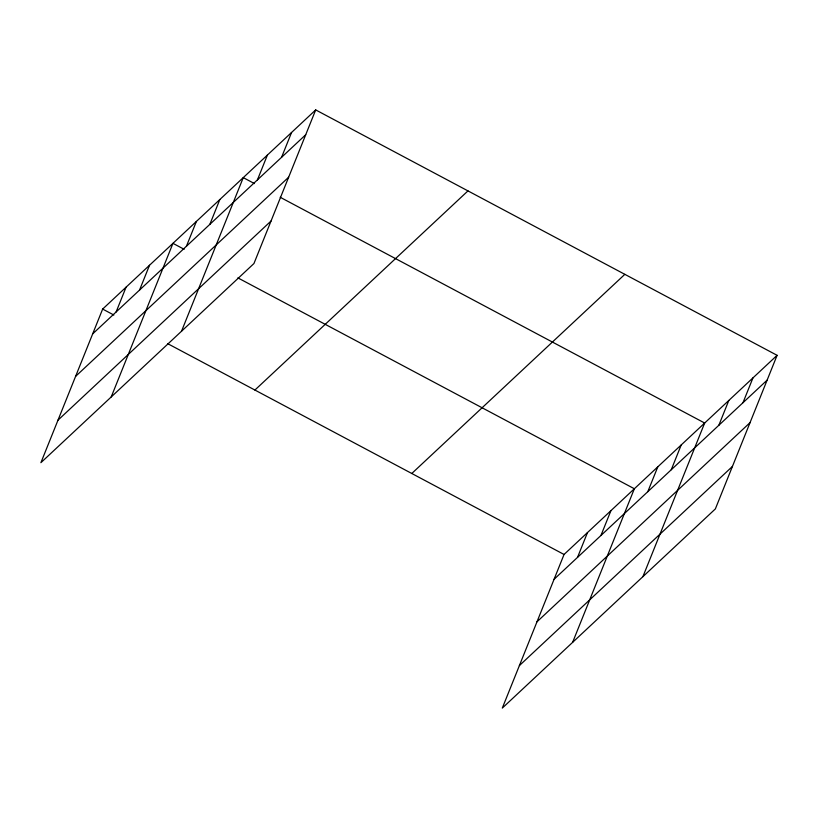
<?xml version="1.0" encoding="UTF-8"?>
<svg xmlns="http://www.w3.org/2000/svg" width="818" height="818" viewBox="0 0 818 818"><rect width="100%" height="100%" fill="white"/><g stroke="black" fill="none" stroke-linecap="round" stroke-linejoin="round"><path stroke-width="1.23" d="M315.697 109.909L102.649 309.071L40.9 462.681L253.948 263.529L315.697 109.909L777.1 355.319L715.351 508.929L502.303 708.091L564.052 554.471L777.1 355.319M116.115 311.975L126.084 287.159M139.551 290.063L149.52 265.257M111.207 396.955L172.956 243.345L184.152 249.296M186.422 246.249L196.392 221.443M209.858 224.347L219.827 199.531M181.514 331.239L243.263 177.629L254.459 183.58M257.435 179.868L267.404 155.052M281.576 157.291L291.556 132.485M577.518 557.385L587.488 532.569M600.954 535.473L610.923 510.657M572.61 642.365L634.359 488.755L237.895 277.885M647.815 491.659L657.795 466.843M671.251 469.757L681.23 444.941M642.907 576.649L704.666 423.029L280.206 197.271M718.838 425.278L728.807 400.462M742.979 402.701L752.959 377.896M92.679 333.877L305.727 134.725M75.593 376.382L288.642 177.23M57.986 420.176L271.034 221.024M254.909 390.053L467.957 190.901M411.791 473.489L624.84 274.337M554.083 579.287L767.131 380.135M536.997 621.792L750.034 422.64M519.389 665.586L732.437 466.434M102.649 309.071L113.845 315.022M167.588 343.601L564.052 554.471"/></g></svg>
